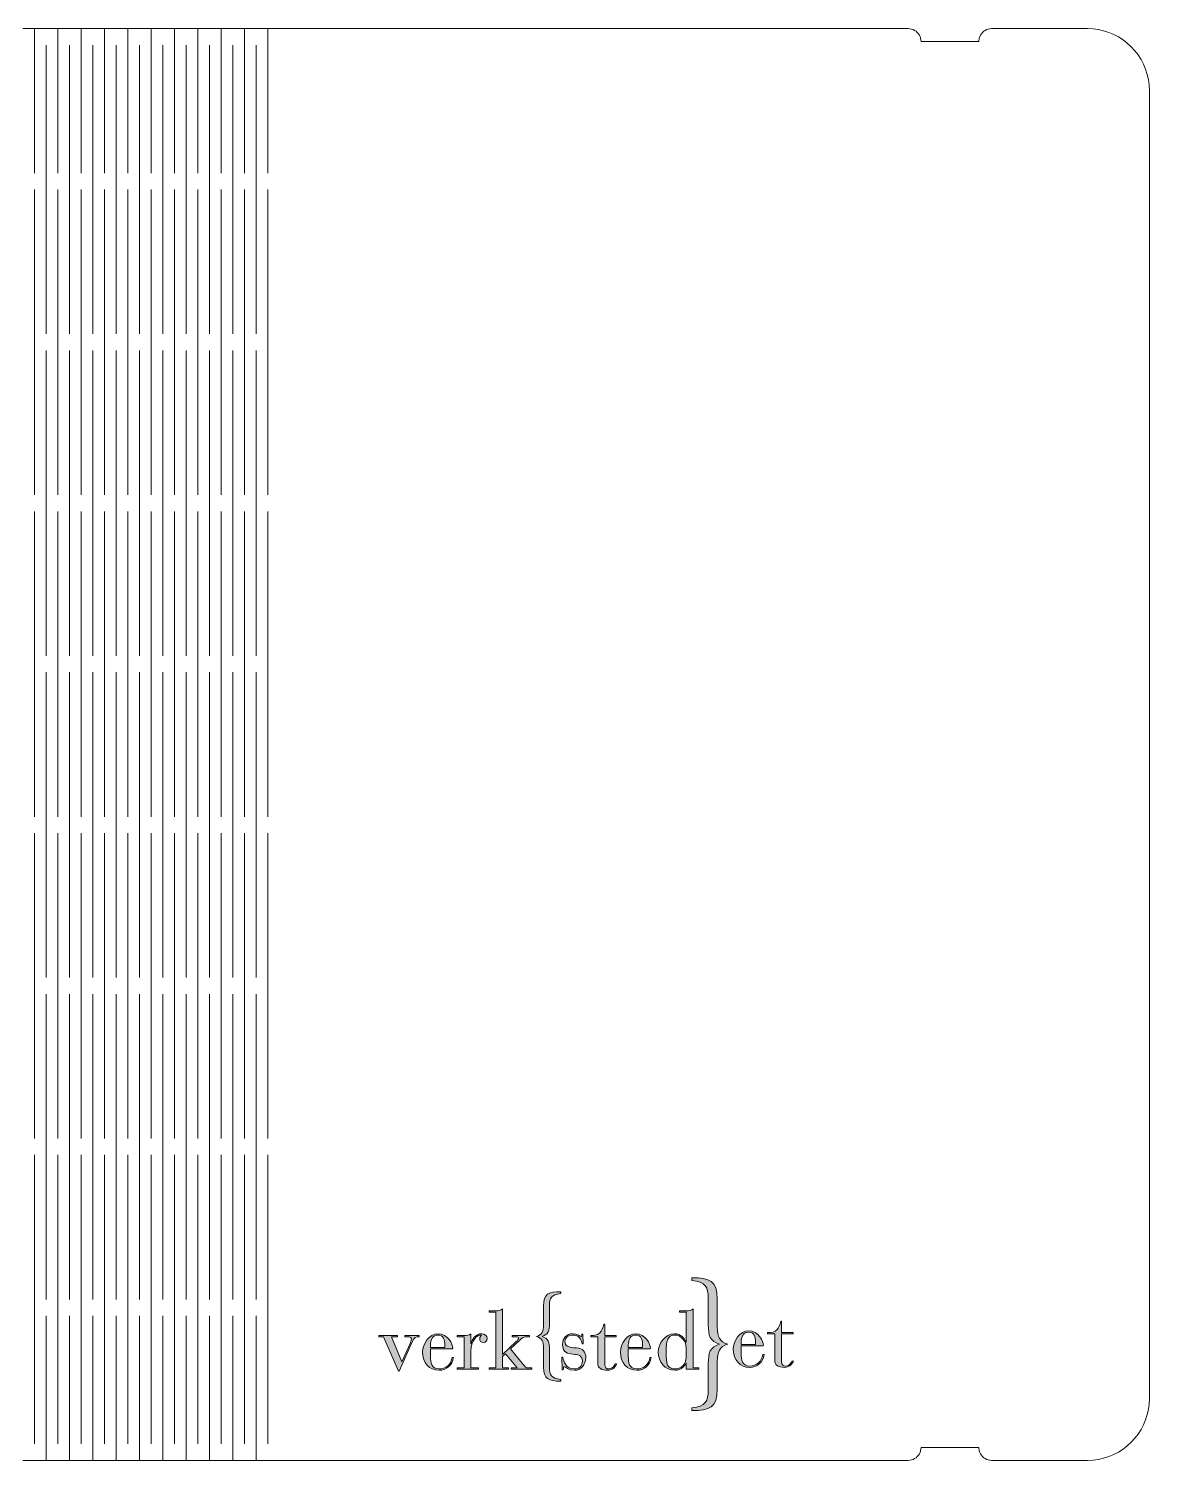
# Model space of a CAD drawing. Header units: inches. Extents: x 81 to 430, y 6 to 227.
# Drawn here: x 257.3 to 430.3, y 5.8 to 226.8 of the extents above; entities that cross this region are included whole.
import ezdxf

# ---------------------------------------------------------------- set-up
doc = ezdxf.new("R2010")
doc.units = ezdxf.units.IN
doc.header["$MEASUREMENT"] = 0
doc.layers.add('Layer 1', color=7, linetype='Continuous')

msp = doc.modelspace()

# ---------------------------------------------------------------- hatches: boundary and pattern name
at = {"layer": 'Layer 1'}
h = msp.add_hatch(color=250, dxfattribs=at)
h.dxf.hatch_style = 2
edge = h.paths.add_edge_path()
edge.add_spline(control_points=[(362.19, 20.77), (362.19, 22.41), (362.45, 23.32), (363.91, 23.73), (363.91, 23.73), (363.91, 23.77), (363.91, 23.77), (362.45, 24.17), (362.19, 25.09), (362.19, 26.72), (362.19, 26.72), (362.19, 30.89), (362.19, 30.89), (362.19, 32.48), (361.81, 33.37), (359.64, 33.59), (359.64, 33.59), (359.64, 33.99), (359.64, 33.99), (362.43, 33.99), (363.59, 33.52), (363.59, 30.76), (363.59, 30.76), (363.59, 26.38), (363.59, 26.38), (363.59, 24.9), (363.89, 24.17), (365.21, 23.75), (363.89, 23.32), (363.59, 22.6), (363.59, 21.11), (363.59, 21.11), (363.59, 16.74), (363.59, 16.74), (363.59, 13.97), (362.43, 13.51), (359.64, 13.51), (359.64, 13.51), (359.64, 13.91), (359.64, 13.91), (361.81, 14.12), (362.19, 15.02), (362.19, 16.61), (362.19, 16.61), (362.19, 20.77), (362.19, 20.77)], knot_values=[0, 0, 0, 0, 1, 1, 1, 2, 2, 2, 3, 3, 3, 4, 4, 4, 5, 5, 5, 6, 6, 6, 7, 7, 7, 8, 8, 8, 9, 9, 9, 10, 10, 10, 11, 11, 11, 12, 12, 12, 13, 13, 13, 14, 14, 14, 15, 15, 15, 15], degree=3, periodic=1)
h = msp.add_hatch(color=250, dxfattribs=at)
h.dxf.hatch_style = 2
edge = h.paths.add_edge_path()
edge.add_spline(control_points=[(336.75, 23.16), (336.75, 24.16), (336.55, 24.65), (335.66, 24.94), (336.55, 25.22), (336.75, 25.71), (336.75, 26.71), (336.75, 26.71), (336.75, 29.66), (336.75, 29.66), (336.75, 31.52), (337.54, 31.83), (339.41, 31.83), (339.41, 31.83), (339.41, 31.56), (339.41, 31.56), (337.95, 31.42), (337.69, 30.82), (337.69, 29.75), (337.69, 29.75), (337.69, 26.94), (337.69, 26.94), (337.69, 25.84), (337.52, 25.22), (336.53, 24.95), (336.53, 24.95), (336.53, 24.92), (336.53, 24.92), (337.52, 24.65), (337.69, 24.04), (337.69, 22.93), (337.69, 22.93), (337.69, 20.13), (337.69, 20.13), (337.69, 19.06), (337.95, 18.46), (339.41, 18.31), (339.41, 18.31), (339.41, 18.04), (339.41, 18.04), (337.54, 18.04), (336.75, 18.36), (336.75, 20.22), (336.75, 20.22), (336.75, 23.16), (336.75, 23.16)], knot_values=[0, 0, 0, 0, 1, 1, 1, 2, 2, 2, 3, 3, 3, 4, 4, 4, 5, 5, 5, 6, 6, 6, 7, 7, 7, 8, 8, 8, 9, 9, 9, 10, 10, 10, 11, 11, 11, 12, 12, 12, 13, 13, 13, 14, 14, 14, 15, 15, 15, 15], degree=3, periodic=1)
h = msp.add_hatch(color=250, dxfattribs=at)
h.dxf.hatch_style = 2
edge = h.paths.add_edge_path()
edge.add_spline(control_points=[(329.38, 28.69), (329.38, 28.69), (328.37, 28.69), (328.37, 28.69), (328.37, 28.69), (328.37, 28.9), (328.37, 28.9), (328.37, 28.9), (329.38, 28.9), (329.38, 28.9), (329.78, 28.9), (330.19, 28.92), (330.44, 29.22), (330.44, 29.22), (330.44, 22.14), (330.44, 22.14), (330.44, 22.14), (332.48, 24.09), (332.48, 24.09), (332.76, 24.36), (332.92, 24.59), (332.92, 24.68), (332.92, 24.82), (332.74, 24.88), (332.35, 24.88), (332.35, 24.88), (331.92, 24.88), (331.92, 24.88), (331.92, 24.88), (331.92, 25.08), (331.92, 25.08), (331.92, 25.08), (334.6, 25.08), (334.6, 25.08), (334.6, 25.08), (334.6, 24.88), (334.6, 24.88), (334.6, 24.88), (334.15, 24.88), (334.15, 24.88), (333.72, 24.88), (333.52, 24.78), (333.09, 24.37), (333.09, 24.37), (331.68, 23.04), (331.68, 23.04), (331.68, 23.04), (333.67, 20.56), (333.67, 20.56), (333.95, 20.22), (334.05, 20.08), (334.29, 20.08), (334.29, 20.08), (334.94, 20.08), (334.94, 20.08), (334.94, 20.08), (334.94, 19.87), (334.94, 19.87), (334.94, 19.87), (331.75, 19.87), (331.75, 19.87), (331.75, 19.87), (331.75, 20.08), (331.75, 20.08), (331.75, 20.08), (332.67, 20.08), (332.67, 20.08), (332.67, 20.08), (330.89, 22.28), (330.89, 22.28), (330.89, 22.28), (330.44, 21.86), (330.44, 21.86), (330.44, 21.86), (330.44, 20.08), (330.44, 20.08), (330.44, 20.08), (331.33, 20.08), (331.33, 20.08), (331.33, 20.08), (331.33, 19.87), (331.33, 19.87), (331.33, 19.87), (328.37, 19.87), (328.37, 19.87), (328.37, 19.87), (328.37, 20.08), (328.37, 20.08), (328.37, 20.08), (329.38, 20.08), (329.38, 20.08), (329.38, 20.08), (329.38, 28.69), (329.38, 28.69)], knot_values=[0, 0, 0, 0, 1, 1, 1, 2, 2, 2, 3, 3, 3, 4, 4, 4, 5, 5, 5, 6, 6, 6, 7, 7, 7, 8, 8, 8, 9, 9, 9, 10, 10, 10, 11, 11, 11, 12, 12, 12, 13, 13, 13, 14, 14, 14, 15, 15, 15, 16, 16, 16, 17, 17, 17, 18, 18, 18, 19, 19, 19, 20, 20, 20, 21, 21, 21, 22, 22, 22, 23, 23, 23, 24, 24, 24, 25, 25, 25, 26, 26, 26, 27, 27, 27, 28, 28, 28, 29, 29, 29, 30, 30, 30, 31, 31, 31, 31], degree=3, periodic=1)
h = msp.add_hatch(color=250, dxfattribs=at)
h.dxf.hatch_style = 2
edge = h.paths.add_edge_path()
edge.add_spline(control_points=[(358.78, 20.8), (358.78, 20.8), (358.75, 20.8), (358.75, 20.8), (358.56, 20.37), (357.97, 19.72), (357.09, 19.72), (355.5, 19.72), (354.47, 21.06), (354.47, 22.54), (354.47, 23.79), (355.48, 25.36), (357, 25.36), (357.92, 25.36), (358.53, 24.67), (358.75, 24.07), (358.75, 24.07), (358.78, 24.07), (358.78, 24.07), (358.78, 24.07), (358.78, 28.69), (358.78, 28.69), (358.78, 28.69), (357.76, 28.69), (357.76, 28.69), (357.76, 28.69), (357.76, 28.9), (357.76, 28.9), (357.76, 28.9), (358.78, 28.9), (358.78, 28.9), (359.19, 28.9), (359.59, 28.92), (359.85, 29.22), (359.85, 29.22), (359.85, 20.08), (359.85, 20.08), (359.85, 20.08), (360.72, 20.08), (360.72, 20.08), (360.72, 20.08), (360.72, 19.87), (360.72, 19.87), (360.72, 19.87), (358.78, 19.87), (358.78, 19.87), (358.78, 19.87), (358.78, 20.8), (358.78, 20.8)], knot_values=[0, 0, 0, 0, 1, 1, 1, 2, 2, 2, 3, 3, 3, 4, 4, 4, 5, 5, 5, 6, 6, 6, 7, 7, 7, 8, 8, 8, 9, 9, 9, 10, 10, 10, 11, 11, 11, 12, 12, 12, 13, 13, 13, 14, 14, 14, 15, 15, 15, 16, 16, 16, 16], degree=3, periodic=1)
edge = h.paths.add_edge_path()
edge.add_spline(control_points=[(358.78, 23.19), (358.78, 24.12), (358.06, 25.16), (357, 25.16), (355.88, 25.16), (355.69, 24.28), (355.69, 22.54), (355.69, 20.65), (355.84, 19.93), (357.09, 19.93), (357.95, 19.93), (358.79, 20.65), (358.78, 21.7), (358.78, 21.7), (358.78, 23.19), (358.78, 23.19)], knot_values=[0, 0, 0, 0, 1, 1, 1, 2, 2, 2, 3, 3, 3, 4, 4, 4, 5, 5, 5, 5], degree=3, periodic=1)
h = msp.add_hatch(color=250, dxfattribs=at)
h.dxf.hatch_style = 2
edge = h.paths.add_edge_path()
edge.add_spline(control_points=[(345.14, 24.88), (345.14, 24.88), (344.04, 24.88), (344.04, 24.88), (344.04, 24.88), (344.04, 25.08), (344.04, 25.08), (345.36, 25.06), (345.84, 25.62), (346.06, 26.86), (346.06, 26.86), (346.21, 26.86), (346.21, 26.86), (346.21, 26.86), (346.21, 25.08), (346.21, 25.08), (346.21, 25.08), (347.97, 25.08), (347.97, 25.08), (347.97, 25.08), (347.97, 24.88), (347.97, 24.88), (347.97, 24.88), (346.21, 24.88), (346.21, 24.88), (346.21, 24.88), (346.21, 20.61), (346.21, 20.61), (346.21, 20.09), (346.43, 19.93), (346.83, 19.93), (347.47, 19.93), (347.75, 20.51), (347.83, 20.73), (347.83, 20.73), (348.02, 20.69), (348.02, 20.69), (347.93, 20.38), (347.56, 19.72), (346.62, 19.72), (345.73, 19.72), (345.14, 20.01), (345.14, 20.85), (345.14, 20.85), (345.14, 24.88), (345.14, 24.88)], knot_values=[0, 0, 0, 0, 1, 1, 1, 2, 2, 2, 3, 3, 3, 4, 4, 4, 5, 5, 5, 6, 6, 6, 7, 7, 7, 8, 8, 8, 9, 9, 9, 10, 10, 10, 11, 11, 11, 12, 12, 12, 13, 13, 13, 14, 14, 14, 15, 15, 15, 15], degree=3, periodic=1)
h = msp.add_hatch(color=250, dxfattribs=at)
h.dxf.hatch_style = 2
edge = h.paths.add_edge_path()
edge.add_spline(control_points=[(372.45, 25.33), (372.45, 25.33), (371.35, 25.33), (371.35, 25.33), (371.35, 25.33), (371.35, 25.53), (371.35, 25.53), (372.67, 25.51), (373.15, 26.07), (373.37, 27.31), (373.37, 27.31), (373.52, 27.31), (373.52, 27.31), (373.52, 27.31), (373.52, 25.53), (373.52, 25.53), (373.52, 25.53), (375.28, 25.53), (375.28, 25.53), (375.28, 25.53), (375.28, 25.33), (375.28, 25.33), (375.28, 25.33), (373.52, 25.33), (373.52, 25.33), (373.52, 25.33), (373.52, 21.06), (373.52, 21.06), (373.52, 20.54), (373.74, 20.37), (374.15, 20.37), (374.78, 20.37), (375.06, 20.96), (375.14, 21.17), (375.14, 21.17), (375.33, 21.14), (375.33, 21.14), (375.24, 20.83), (374.87, 20.17), (373.93, 20.17), (373.04, 20.17), (372.45, 20.46), (372.45, 21.3), (372.45, 21.3), (372.45, 25.33), (372.45, 25.33)], knot_values=[0, 0, 0, 0, 1, 1, 1, 2, 2, 2, 3, 3, 3, 4, 4, 4, 5, 5, 5, 6, 6, 6, 7, 7, 7, 8, 8, 8, 9, 9, 9, 10, 10, 10, 11, 11, 11, 12, 12, 12, 13, 13, 13, 14, 14, 14, 15, 15, 15, 15], degree=3, periodic=1)
h = msp.add_hatch(color=250, dxfattribs=at)
h.dxf.hatch_style = 2
edge = h.paths.add_edge_path()
edge.add_spline(control_points=[(312.07, 24.88), (312.07, 24.88), (311.33, 24.88), (311.33, 24.88), (311.33, 24.88), (311.33, 25.08), (311.33, 25.08), (311.33, 25.08), (314.24, 25.08), (314.24, 25.08), (314.24, 25.08), (314.24, 24.88), (314.24, 24.88), (314.24, 24.88), (313.3, 24.88), (313.3, 24.88), (313.3, 24.88), (314.9, 21.02), (314.9, 21.02), (314.9, 21.02), (316.15, 23.85), (316.15, 23.85), (316.29, 24.17), (316.36, 24.41), (316.36, 24.55), (316.36, 24.84), (316.01, 24.88), (315.79, 24.88), (315.79, 24.88), (315.35, 24.88), (315.35, 24.88), (315.35, 24.88), (315.35, 25.08), (315.35, 25.08), (315.35, 25.08), (317.56, 25.08), (317.56, 25.08), (317.56, 25.08), (317.56, 24.88), (317.56, 24.88), (316.97, 24.88), (316.82, 24.83), (316.55, 24.23), (316.55, 24.23), (314.48, 19.57), (314.48, 19.57), (314.48, 19.57), (314.38, 19.57), (314.38, 19.57), (314.38, 19.57), (312.07, 24.88), (312.07, 24.88)], knot_values=[0, 0, 0, 0, 1, 1, 1, 2, 2, 2, 3, 3, 3, 4, 4, 4, 5, 5, 5, 6, 6, 6, 7, 7, 7, 8, 8, 8, 9, 9, 9, 10, 10, 10, 11, 11, 11, 12, 12, 12, 13, 13, 13, 14, 14, 14, 15, 15, 15, 16, 16, 16, 17, 17, 17, 17], degree=3, periodic=1)
h = msp.add_hatch(color=250, dxfattribs=at)
h.dxf.hatch_style = 2
edge = h.paths.add_edge_path()
edge.add_spline(control_points=[(319.32, 21.84), (319.31, 20.94), (319.44, 19.93), (320.63, 19.93), (321.7, 19.93), (322.49, 20.64), (322.67, 21.68), (322.67, 21.68), (322.87, 21.68), (322.87, 21.68), (322.67, 20.51), (321.8, 19.72), (320.63, 19.72), (319.15, 19.72), (318.1, 20.87), (318.1, 22.54), (318.1, 23.78), (319.09, 25.36), (320.48, 25.36), (321.98, 25.36), (322.76, 23.69), (322.76, 23.15), (322.76, 23.08), (322.72, 23.04), (322.64, 23.04), (322.64, 23.04), (319.32, 23.04), (319.32, 23.04), (319.32, 23.04), (319.32, 21.84), (319.32, 21.84)], knot_values=[0, 0, 0, 0, 1, 1, 1, 2, 2, 2, 3, 3, 3, 4, 4, 4, 5, 5, 5, 6, 6, 6, 7, 7, 7, 8, 8, 8, 9, 9, 9, 10, 10, 10, 10], degree=3, periodic=1)
edge = h.paths.add_edge_path()
edge.add_spline(control_points=[(321.53, 23.6), (321.53, 24.41), (321.32, 25.16), (320.48, 25.16), (319.59, 25.16), (319.32, 24.41), (319.32, 23.6), (319.32, 23.6), (319.32, 23.24), (319.32, 23.24), (319.32, 23.24), (321.45, 23.24), (321.45, 23.24), (321.51, 23.24), (321.53, 23.28), (321.53, 23.33), (321.53, 23.33), (321.53, 23.6), (321.53, 23.6)], knot_values=[0, 0, 0, 0, 1, 1, 1, 2, 2, 2, 3, 3, 3, 4, 4, 4, 5, 5, 5, 6, 6, 6, 6], degree=3, periodic=1)
h = msp.add_hatch(color=250, dxfattribs=at)
h.dxf.hatch_style = 2
edge = h.paths.add_edge_path()
edge.add_spline(control_points=[(324.5, 24.88), (324.5, 24.88), (323.43, 24.88), (323.43, 24.88), (323.43, 24.88), (323.43, 25.08), (323.43, 25.08), (323.43, 25.08), (324.5, 25.08), (324.5, 25.08), (324.9, 25.08), (325.31, 25.11), (325.56, 25.36), (325.56, 25.36), (325.56, 23.86), (325.56, 23.86), (325.56, 23.86), (325.59, 23.86), (325.59, 23.86), (325.74, 24.44), (326.19, 25.36), (327.23, 25.36), (327.7, 25.36), (328.07, 25.06), (328.07, 24.61), (328.07, 24.28), (327.86, 24.02), (327.48, 24.02), (327.06, 24.02), (326.92, 24.23), (326.92, 24.58), (326.92, 24.86), (327.06, 25.05), (327.2, 25.12), (327.15, 25.16), (327.09, 25.16), (327.02, 25.16), (326.5, 25.16), (325.56, 24.34), (325.56, 22.68), (325.56, 22.68), (325.56, 20.08), (325.56, 20.08), (325.56, 20.08), (326.72, 20.08), (326.72, 20.08), (326.72, 20.08), (326.72, 19.87), (326.72, 19.87), (326.72, 19.87), (323.43, 19.87), (323.43, 19.87), (323.43, 19.87), (323.43, 20.08), (323.43, 20.08), (323.43, 20.08), (324.5, 20.08), (324.5, 20.08), (324.5, 20.08), (324.5, 24.88), (324.5, 24.88)], knot_values=[0, 0, 0, 0, 1, 1, 1, 2, 2, 2, 3, 3, 3, 4, 4, 4, 5, 5, 5, 6, 6, 6, 7, 7, 7, 8, 8, 8, 9, 9, 9, 10, 10, 10, 11, 11, 11, 12, 12, 12, 13, 13, 13, 14, 14, 14, 15, 15, 15, 16, 16, 16, 17, 17, 17, 18, 18, 18, 19, 19, 19, 20, 20, 20, 20], degree=3, periodic=1)
h = msp.add_hatch(color=250, dxfattribs=at)
h.dxf.hatch_style = 2
edge = h.paths.add_edge_path()
edge.add_spline(control_points=[(339.59, 21.72), (339.59, 21.72), (339.76, 21.72), (339.76, 21.72), (339.86, 21.07), (340.19, 19.93), (341.52, 19.93), (342.22, 19.93), (342.76, 20.38), (342.76, 21.11), (342.76, 22.11), (341.99, 22.12), (341.32, 22.2), (340.49, 22.29), (339.69, 22.4), (339.69, 23.73), (339.69, 24.64), (340.29, 25.36), (341.28, 25.36), (341.97, 25.36), (342.44, 24.92), (342.56, 24.92), (342.64, 24.92), (342.65, 25.01), (342.65, 25.19), (342.65, 25.19), (342.65, 25.29), (342.65, 25.29), (342.65, 25.29), (342.83, 25.29), (342.83, 25.29), (342.83, 25.29), (342.88, 23.78), (342.88, 23.78), (342.88, 23.78), (342.72, 23.78), (342.72, 23.78), (342.63, 24.5), (342.25, 25.16), (341.24, 25.16), (340.59, 25.16), (340.07, 24.81), (340.07, 24.14), (340.07, 23.48), (340.57, 23.25), (341.41, 23.2), (341.41, 23.2), (341.84, 23.18), (341.84, 23.18), (342.87, 23.11), (343.29, 22.56), (343.29, 21.68), (343.29, 20.5), (342.5, 19.72), (341.52, 19.72), (340.52, 19.72), (340.21, 20.27), (339.96, 20.27), (339.79, 20.27), (339.83, 20.06), (339.81, 19.8), (339.81, 19.8), (339.62, 19.8), (339.62, 19.8), (339.62, 19.8), (339.59, 21.72), (339.59, 21.72)], knot_values=[0, 0, 0, 0, 1, 1, 1, 2, 2, 2, 3, 3, 3, 4, 4, 4, 5, 5, 5, 6, 6, 6, 7, 7, 7, 8, 8, 8, 9, 9, 9, 10, 10, 10, 11, 11, 11, 12, 12, 12, 13, 13, 13, 14, 14, 14, 15, 15, 15, 16, 16, 16, 17, 17, 17, 18, 18, 18, 19, 19, 19, 20, 20, 20, 21, 21, 21, 22, 22, 22, 22], degree=3, periodic=1)
h = msp.add_hatch(color=250, dxfattribs=at)
h.dxf.hatch_style = 2
edge = h.paths.add_edge_path()
edge.add_spline(control_points=[(349.85, 21.84), (349.83, 20.94), (349.96, 19.93), (351.16, 19.93), (352.22, 19.93), (353.01, 20.64), (353.19, 21.68), (353.19, 21.68), (353.39, 21.68), (353.39, 21.68), (353.19, 20.51), (352.32, 19.72), (351.16, 19.72), (349.67, 19.72), (348.63, 20.87), (348.63, 22.54), (348.63, 23.78), (349.62, 25.36), (351, 25.36), (352.5, 25.36), (353.28, 23.69), (353.28, 23.15), (353.28, 23.08), (353.24, 23.04), (353.16, 23.04), (353.16, 23.04), (349.85, 23.04), (349.85, 23.04), (349.85, 23.04), (349.85, 21.84), (349.85, 21.84)], knot_values=[0, 0, 0, 0, 1, 1, 1, 2, 2, 2, 3, 3, 3, 4, 4, 4, 5, 5, 5, 6, 6, 6, 7, 7, 7, 8, 8, 8, 9, 9, 9, 10, 10, 10, 10], degree=3, periodic=1)
edge = h.paths.add_edge_path()
edge.add_spline(control_points=[(352.06, 23.6), (352.06, 24.41), (351.84, 25.16), (351, 25.16), (350.11, 25.16), (349.85, 24.41), (349.85, 23.6), (349.85, 23.6), (349.85, 23.24), (349.85, 23.24), (349.85, 23.24), (351.97, 23.24), (351.97, 23.24), (352.03, 23.24), (352.06, 23.28), (352.06, 23.33), (352.06, 23.33), (352.06, 23.6), (352.06, 23.6)], knot_values=[0, 0, 0, 0, 1, 1, 1, 2, 2, 2, 3, 3, 3, 4, 4, 4, 5, 5, 5, 6, 6, 6, 6], degree=3, periodic=1)
h = msp.add_hatch(color=250, dxfattribs=at)
h.dxf.hatch_style = 2
edge = h.paths.add_edge_path()
edge.add_spline(control_points=[(367.28, 22.29), (367.27, 21.39), (367.4, 20.37), (368.59, 20.37), (369.66, 20.37), (370.45, 21.08), (370.62, 22.13), (370.62, 22.13), (370.83, 22.13), (370.83, 22.13), (370.62, 20.96), (369.76, 20.17), (368.59, 20.17), (367.1, 20.17), (366.06, 21.31), (366.06, 22.99), (366.06, 24.22), (367.05, 25.81), (368.44, 25.81), (369.94, 25.81), (370.71, 24.13), (370.71, 23.6), (370.71, 23.52), (370.68, 23.49), (370.6, 23.49), (370.6, 23.49), (367.28, 23.49), (367.28, 23.49), (367.28, 23.49), (367.28, 22.29), (367.28, 22.29)], knot_values=[0, 0, 0, 0, 1, 1, 1, 2, 2, 2, 3, 3, 3, 4, 4, 4, 5, 5, 5, 6, 6, 6, 7, 7, 7, 8, 8, 8, 9, 9, 9, 10, 10, 10, 10], degree=3, periodic=1)
edge = h.paths.add_edge_path()
edge.add_spline(control_points=[(369.49, 24.05), (369.49, 24.86), (369.28, 25.61), (368.44, 25.61), (367.55, 25.61), (367.28, 24.86), (367.28, 24.05), (367.28, 24.05), (367.28, 23.69), (367.28, 23.69), (367.28, 23.69), (369.41, 23.69), (369.41, 23.69), (369.47, 23.69), (369.49, 23.73), (369.49, 23.78), (369.49, 23.78), (369.49, 24.05), (369.49, 24.05)], knot_values=[0, 0, 0, 0, 1, 1, 1, 2, 2, 2, 3, 3, 3, 4, 4, 4, 5, 5, 5, 6, 6, 6, 6], degree=3, periodic=1)

# ---------------------------------------------------------------- linework, layer by layer
at = {"layer": 'Layer 1', "color": 7, "lineweight": 20}
for points in [[(256.37, 226.8), (258.17, 226.8)], [(258.17, 226.8), (258.17, 204.5)], [(258.17, 226.8), (259.97, 226.8)], [(261.77, 226.8), (259.97, 226.8)], [(261.77, 226.8), (261.77, 204.5)], [(265.37, 226.8), (261.77, 226.8)], [(265.37, 226.8), (265.37, 204.5)], [(268.98, 226.8), (265.37, 226.8)], [(268.98, 226.8), (268.98, 204.5)], [(272.58, 226.8), (268.98, 226.8)], [(272.58, 226.8), (272.58, 204.5)], [(276.18, 226.8), (272.58, 226.8)], [(276.18, 226.8), (276.18, 204.5)], [(279.78, 226.8), (276.18, 226.8)], [(279.78, 226.8), (279.78, 204.5)], [(283.38, 226.8), (279.78, 226.8)], [(283.38, 226.8), (283.38, 204.5)], [(286.99, 226.8), (283.38, 226.8)], [(286.99, 226.8), (286.99, 204.5)], [(290.59, 226.8), (286.99, 226.8)], [(290.59, 226.8), (290.59, 204.5)], [(294.19, 226.8), (290.59, 226.8)], [(294.19, 226.8), (294.19, 204.5)], [(393.05, 226.8), (294.19, 226.8)], [(393.05, 226.8), (393.56, 226.73)], [(393.56, 226.73), (393.81, 226.64)], [(393.81, 226.64), (394.05, 226.53)], [(394.05, 226.53), (394.26, 226.38)], [(394.26, 226.38), (394.46, 226.21)], [(394.46, 226.21), (394.63, 226.01)], [(394.63, 226.01), (394.78, 225.8)], [(394.78, 225.8), (394.89, 225.56)], [(394.89, 225.56), (394.98, 225.31)], [(404.09, 225.56), (404.01, 225.31)], [(404.2, 225.8), (404.09, 225.56)], [(404.35, 226.01), (404.2, 225.8)], [(404.52, 226.21), (404.35, 226.01)], [(404.72, 226.38), (404.52, 226.21)], [(404.94, 226.53), (404.72, 226.38)], [(405.17, 226.64), (404.94, 226.53)], [(405.42, 226.73), (405.17, 226.64)], [(405.94, 226.8), (405.42, 226.73)], [(420.76, 226.8), (405.94, 226.8)], [(421.59, 226.76), (420.76, 226.8)], [(422.42, 226.65), (421.59, 226.76)], [(423.23, 226.47), (422.42, 226.65)], [(424.02, 226.22), (423.23, 226.47)], [(424.79, 225.9), (424.02, 226.22)], [(425.52, 225.52), (424.79, 225.9)], [(426.23, 225.07), (425.52, 225.52)], [(259.97, 179.67), (259.97, 224.26)], [(263.57, 179.67), (263.57, 224.26)], [(267.18, 179.67), (267.18, 224.26)], [(270.78, 179.67), (270.78, 224.26)], [(274.38, 179.67), (274.38, 224.26)], [(277.98, 179.67), (277.98, 224.26)], [(281.58, 179.67), (281.58, 224.26)], [(285.18, 179.67), (285.18, 224.26)], [(288.79, 179.67), (288.79, 224.26)], [(292.39, 179.67), (292.39, 224.26)], [(394.98, 225.31), (395.05, 224.8)], [(403.94, 224.8), (395.05, 224.8)], [(404.01, 225.31), (403.94, 224.8)], [(426.88, 224.57), (426.23, 225.07)], [(427.5, 224.01), (426.88, 224.57)], [(428.06, 223.39), (427.5, 224.01)], [(428.56, 222.73), (428.06, 223.39)], [(429.01, 222.03), (428.56, 222.73)], [(429.39, 221.3), (429.01, 222.03)], [(429.71, 220.53), (429.39, 221.3)], [(429.96, 219.74), (429.71, 220.53)], [(430.14, 218.92), (429.96, 219.74)], [(430.25, 218.1), (430.14, 218.92)], [(430.29, 217.27), (430.25, 218.1)], [(430.29, 217.27), (430.29, 15.34)], [(258.17, 201.96), (258.17, 154.83)], [(261.77, 201.96), (261.77, 154.83)], [(265.37, 201.96), (265.37, 154.83)], [(268.98, 201.96), (268.98, 154.83)], [(272.58, 201.96), (272.58, 154.83)], [(276.18, 201.96), (276.18, 154.83)], [(279.78, 201.96), (279.78, 154.83)], [(283.38, 201.96), (283.38, 154.83)], [(286.99, 201.96), (286.99, 154.83)], [(290.59, 201.96), (290.59, 154.83)], [(294.19, 201.96), (294.19, 154.83)], [(259.97, 130), (259.97, 177.13)], [(263.57, 130), (263.57, 177.13)], [(267.18, 130), (267.18, 177.13)], [(270.78, 130), (270.78, 177.13)], [(274.38, 130), (274.38, 177.13)], [(277.98, 130), (277.98, 177.13)], [(281.58, 130), (281.58, 177.13)], [(285.18, 130), (285.18, 177.13)], [(288.79, 130), (288.79, 177.13)], [(292.39, 130), (292.39, 177.13)], [(258.17, 152.29), (258.17, 105.16)], [(261.77, 152.29), (261.77, 105.16)], [(265.37, 152.29), (265.37, 105.16)], [(268.98, 152.29), (268.98, 105.16)], [(272.58, 152.29), (272.58, 105.16)], [(276.18, 152.29), (276.18, 105.16)], [(279.78, 152.29), (279.78, 105.16)], [(283.38, 152.29), (283.38, 105.16)], [(286.99, 152.29), (286.99, 105.16)], [(290.59, 152.29), (290.59, 105.16)], [(294.19, 152.29), (294.19, 105.16)], [(259.97, 80.32), (259.97, 127.46)], [(263.57, 80.32), (263.57, 127.46)], [(267.18, 80.32), (267.18, 127.46)], [(270.78, 80.32), (270.78, 127.46)], [(274.38, 80.32), (274.38, 127.46)], [(277.98, 80.32), (277.98, 127.46)], [(281.58, 80.32), (281.58, 127.46)], [(285.18, 80.32), (285.18, 127.46)], [(288.79, 80.32), (288.79, 127.46)], [(292.39, 80.32), (292.39, 127.46)], [(258.17, 102.62), (258.17, 55.49)], [(261.77, 102.62), (261.77, 55.49)], [(265.37, 102.62), (265.37, 55.49)], [(268.98, 102.62), (268.98, 55.49)], [(272.58, 102.62), (272.58, 55.49)], [(276.18, 102.62), (276.18, 55.49)], [(279.78, 102.62), (279.78, 55.49)], [(283.38, 102.62), (283.38, 55.49)], [(286.99, 102.62), (286.99, 55.49)], [(290.59, 102.62), (290.59, 55.49)], [(294.19, 102.62), (294.19, 55.49)], [(259.97, 30.65), (259.97, 77.78)], [(263.57, 30.65), (263.57, 77.78)], [(267.18, 30.65), (267.18, 77.78)], [(270.78, 30.65), (270.78, 77.78)], [(274.38, 30.65), (274.38, 77.78)], [(277.98, 30.65), (277.98, 77.78)], [(281.58, 30.65), (281.58, 77.78)], [(285.18, 30.65), (285.18, 77.78)], [(288.79, 30.65), (288.79, 77.78)], [(292.39, 30.65), (292.39, 77.78)], [(258.17, 52.95), (258.17, 8.36)], [(261.77, 52.95), (261.77, 8.36)], [(265.37, 52.95), (265.37, 8.36)], [(268.98, 52.95), (268.98, 8.36)], [(272.58, 52.95), (272.58, 8.36)], [(276.18, 52.95), (276.18, 8.36)], [(279.78, 52.95), (279.78, 8.36)], [(283.38, 52.95), (283.38, 8.36)], [(286.99, 52.95), (286.99, 8.36)], [(290.59, 52.95), (290.59, 8.36)], [(294.19, 52.95), (294.19, 8.36)], [(259.97, 5.82), (259.97, 28.11)], [(263.57, 5.82), (263.57, 28.11)], [(267.18, 5.82), (267.18, 28.11)], [(270.78, 5.82), (270.78, 28.11)], [(274.38, 5.82), (274.38, 28.11)], [(277.98, 5.82), (277.98, 28.11)], [(281.58, 5.82), (281.58, 28.11)], [(285.18, 5.82), (285.18, 28.11)], [(288.79, 5.82), (288.79, 28.11)], [(292.39, 5.82), (292.39, 28.11)], [(430.14, 13.69), (429.96, 12.87)], [(430.25, 14.51), (430.14, 13.69)], [(430.29, 15.34), (430.25, 14.51)], [(429.39, 11.31), (429.01, 10.58)], [(429.71, 12.08), (429.39, 11.31)], [(429.96, 12.87), (429.71, 12.08)], [(428.06, 9.22), (427.5, 8.6)], [(428.56, 9.88), (428.06, 9.22)], [(429.01, 10.58), (428.56, 9.88)], [(394.78, 6.82), (394.63, 6.6)], [(394.89, 7.05), (394.78, 6.82)], [(394.98, 7.3), (394.89, 7.05)], [(395.05, 7.82), (394.98, 7.3)], [(403.94, 7.82), (395.05, 7.82)], [(404.01, 7.3), (403.94, 7.82)], [(404.09, 7.05), (404.01, 7.3)], [(404.2, 6.82), (404.09, 7.05)], [(404.35, 6.6), (404.2, 6.82)], [(424.79, 6.71), (424.02, 6.39)], [(425.52, 7.09), (424.79, 6.71)], [(426.23, 7.54), (425.52, 7.09)], [(426.88, 8.04), (426.23, 7.54)], [(427.5, 8.6), (426.88, 8.04)], [(256.37, 5.82), (259.97, 5.82)], [(263.57, 5.82), (259.97, 5.82)], [(267.18, 5.82), (263.57, 5.82)], [(270.78, 5.82), (267.18, 5.82)], [(274.38, 5.82), (270.78, 5.82)], [(277.98, 5.82), (274.38, 5.82)], [(281.58, 5.82), (277.98, 5.82)], [(285.18, 5.82), (281.58, 5.82)], [(288.79, 5.82), (285.18, 5.82)], [(290.59, 5.82), (288.79, 5.82)], [(292.39, 5.82), (290.59, 5.82)], [(294.19, 5.82), (292.39, 5.82)], [(393.05, 5.82), (294.19, 5.82)], [(393.56, 5.88), (393.05, 5.82)], [(393.81, 5.97), (393.56, 5.88)], [(394.05, 6.08), (393.81, 5.97)], [(394.26, 6.23), (394.05, 6.08)], [(394.46, 6.4), (394.26, 6.23)], [(394.63, 6.6), (394.46, 6.4)], [(404.52, 6.4), (404.35, 6.6)], [(404.72, 6.23), (404.52, 6.4)], [(404.94, 6.08), (404.72, 6.23)], [(405.17, 5.97), (404.94, 6.08)], [(405.42, 5.88), (405.17, 5.97)], [(405.94, 5.82), (405.42, 5.88)], [(420.76, 5.82), (405.94, 5.82)], [(421.59, 5.85), (420.76, 5.82)], [(422.42, 5.96), (421.59, 5.85)], [(423.23, 6.14), (422.42, 5.96)], [(424.02, 6.39), (423.23, 6.14)]]:
    msp.add_lwpolyline(points, dxfattribs=at)
at = {"layer": 'Layer 1', "lineweight": 0}
for points, knots in [([(362.19, 20.77), (362.19, 22.41), (362.45, 23.32), (363.91, 23.73), (363.91, 23.73), (363.91, 23.77), (363.91, 23.77), (362.45, 24.17), (362.19, 25.09), (362.19, 26.72), (362.19, 26.72), (362.19, 30.89), (362.19, 30.89), (362.19, 32.48), (361.81, 33.37), (359.64, 33.59), (359.64, 33.59), (359.64, 33.99), (359.64, 33.99), (362.43, 33.99), (363.59, 33.52), (363.59, 30.76), (363.59, 30.76), (363.59, 26.38), (363.59, 26.38), (363.59, 24.9), (363.89, 24.17), (365.21, 23.75), (363.89, 23.32), (363.59, 22.6), (363.59, 21.11), (363.59, 21.11), (363.59, 16.74), (363.59, 16.74), (363.59, 13.97), (362.43, 13.51), (359.64, 13.51), (359.64, 13.51), (359.64, 13.91), (359.64, 13.91), (361.81, 14.12), (362.19, 15.02), (362.19, 16.61), (362.19, 16.61), (362.19, 20.77), (362.19, 20.77)], [0, 0, 0, 0, 1, 1, 1, 2, 2, 2, 3, 3, 3, 4, 4, 4, 5, 5, 5, 6, 6, 6, 7, 7, 7, 8, 8, 8, 9, 9, 9, 10, 10, 10, 11, 11, 11, 12, 12, 12, 13, 13, 13, 14, 14, 14, 15, 15, 15, 15]), ([(336.75, 23.16), (336.75, 24.16), (336.55, 24.65), (335.66, 24.94), (336.55, 25.22), (336.75, 25.71), (336.75, 26.71), (336.75, 26.71), (336.75, 29.66), (336.75, 29.66), (336.75, 31.52), (337.54, 31.83), (339.41, 31.83), (339.41, 31.83), (339.41, 31.56), (339.41, 31.56), (337.95, 31.42), (337.69, 30.82), (337.69, 29.75), (337.69, 29.75), (337.69, 26.94), (337.69, 26.94), (337.69, 25.84), (337.52, 25.22), (336.53, 24.95), (336.53, 24.95), (336.53, 24.92), (336.53, 24.92), (337.52, 24.65), (337.69, 24.04), (337.69, 22.93), (337.69, 22.93), (337.69, 20.13), (337.69, 20.13), (337.69, 19.06), (337.95, 18.46), (339.41, 18.31), (339.41, 18.31), (339.41, 18.04), (339.41, 18.04), (337.54, 18.04), (336.75, 18.36), (336.75, 20.22), (336.75, 20.22), (336.75, 23.16), (336.75, 23.16)], [0, 0, 0, 0, 1, 1, 1, 2, 2, 2, 3, 3, 3, 4, 4, 4, 5, 5, 5, 6, 6, 6, 7, 7, 7, 8, 8, 8, 9, 9, 9, 10, 10, 10, 11, 11, 11, 12, 12, 12, 13, 13, 13, 14, 14, 14, 15, 15, 15, 15]), ([(329.38, 28.69), (329.38, 28.69), (328.37, 28.69), (328.37, 28.69), (328.37, 28.69), (328.37, 28.9), (328.37, 28.9), (328.37, 28.9), (329.38, 28.9), (329.38, 28.9), (329.78, 28.9), (330.19, 28.92), (330.44, 29.22), (330.44, 29.22), (330.44, 22.14), (330.44, 22.14), (330.44, 22.14), (332.48, 24.09), (332.48, 24.09), (332.76, 24.36), (332.92, 24.59), (332.92, 24.68), (332.92, 24.82), (332.74, 24.88), (332.35, 24.88), (332.35, 24.88), (331.92, 24.88), (331.92, 24.88), (331.92, 24.88), (331.92, 25.08), (331.92, 25.08), (331.92, 25.08), (334.6, 25.08), (334.6, 25.08), (334.6, 25.08), (334.6, 24.88), (334.6, 24.88), (334.6, 24.88), (334.15, 24.88), (334.15, 24.88), (333.72, 24.88), (333.52, 24.78), (333.09, 24.37), (333.09, 24.37), (331.68, 23.04), (331.68, 23.04), (331.68, 23.04), (333.67, 20.56), (333.67, 20.56), (333.95, 20.22), (334.05, 20.08), (334.29, 20.08), (334.29, 20.08), (334.94, 20.08), (334.94, 20.08), (334.94, 20.08), (334.94, 19.87), (334.94, 19.87), (334.94, 19.87), (331.75, 19.87), (331.75, 19.87), (331.75, 19.87), (331.75, 20.08), (331.75, 20.08), (331.75, 20.08), (332.67, 20.08), (332.67, 20.08), (332.67, 20.08), (330.89, 22.28), (330.89, 22.28), (330.89, 22.28), (330.44, 21.86), (330.44, 21.86), (330.44, 21.86), (330.44, 20.08), (330.44, 20.08), (330.44, 20.08), (331.33, 20.08), (331.33, 20.08), (331.33, 20.08), (331.33, 19.87), (331.33, 19.87), (331.33, 19.87), (328.37, 19.87), (328.37, 19.87), (328.37, 19.87), (328.37, 20.08), (328.37, 20.08), (328.37, 20.08), (329.38, 20.08), (329.38, 20.08), (329.38, 20.08), (329.38, 28.69), (329.38, 28.69)], [0, 0, 0, 0, 1, 1, 1, 2, 2, 2, 3, 3, 3, 4, 4, 4, 5, 5, 5, 6, 6, 6, 7, 7, 7, 8, 8, 8, 9, 9, 9, 10, 10, 10, 11, 11, 11, 12, 12, 12, 13, 13, 13, 14, 14, 14, 15, 15, 15, 16, 16, 16, 17, 17, 17, 18, 18, 18, 19, 19, 19, 20, 20, 20, 21, 21, 21, 22, 22, 22, 23, 23, 23, 24, 24, 24, 25, 25, 25, 26, 26, 26, 27, 27, 27, 28, 28, 28, 29, 29, 29, 30, 30, 30, 31, 31, 31, 31]), ([(358.78, 20.8), (358.78, 20.8), (358.75, 20.8), (358.75, 20.8), (358.56, 20.37), (357.97, 19.72), (357.09, 19.72), (355.5, 19.72), (354.47, 21.06), (354.47, 22.54), (354.47, 23.79), (355.48, 25.36), (357, 25.36), (357.92, 25.36), (358.53, 24.67), (358.75, 24.07), (358.75, 24.07), (358.78, 24.07), (358.78, 24.07), (358.78, 24.07), (358.78, 28.69), (358.78, 28.69), (358.78, 28.69), (357.76, 28.69), (357.76, 28.69), (357.76, 28.69), (357.76, 28.9), (357.76, 28.9), (357.76, 28.9), (358.78, 28.9), (358.78, 28.9), (359.19, 28.9), (359.59, 28.92), (359.85, 29.22), (359.85, 29.22), (359.85, 20.08), (359.85, 20.08), (359.85, 20.08), (360.72, 20.08), (360.72, 20.08), (360.72, 20.08), (360.72, 19.87), (360.72, 19.87), (360.72, 19.87), (358.78, 19.87), (358.78, 19.87), (358.78, 19.87), (358.78, 20.8), (358.78, 20.8)], [0, 0, 0, 0, 1, 1, 1, 2, 2, 2, 3, 3, 3, 4, 4, 4, 5, 5, 5, 6, 6, 6, 7, 7, 7, 8, 8, 8, 9, 9, 9, 10, 10, 10, 11, 11, 11, 12, 12, 12, 13, 13, 13, 14, 14, 14, 15, 15, 15, 16, 16, 16, 16]), ([(345.14, 24.88), (345.14, 24.88), (344.04, 24.88), (344.04, 24.88), (344.04, 24.88), (344.04, 25.08), (344.04, 25.08), (345.36, 25.06), (345.84, 25.62), (346.06, 26.86), (346.06, 26.86), (346.21, 26.86), (346.21, 26.86), (346.21, 26.86), (346.21, 25.08), (346.21, 25.08), (346.21, 25.08), (347.97, 25.08), (347.97, 25.08), (347.97, 25.08), (347.97, 24.88), (347.97, 24.88), (347.97, 24.88), (346.21, 24.88), (346.21, 24.88), (346.21, 24.88), (346.21, 20.61), (346.21, 20.61), (346.21, 20.09), (346.43, 19.93), (346.83, 19.93), (347.47, 19.93), (347.75, 20.51), (347.83, 20.73), (347.83, 20.73), (348.02, 20.69), (348.02, 20.69), (347.93, 20.38), (347.56, 19.72), (346.62, 19.72), (345.73, 19.72), (345.14, 20.01), (345.14, 20.85), (345.14, 20.85), (345.14, 24.88), (345.14, 24.88)], [0, 0, 0, 0, 1, 1, 1, 2, 2, 2, 3, 3, 3, 4, 4, 4, 5, 5, 5, 6, 6, 6, 7, 7, 7, 8, 8, 8, 9, 9, 9, 10, 10, 10, 11, 11, 11, 12, 12, 12, 13, 13, 13, 14, 14, 14, 15, 15, 15, 15]), ([(372.45, 25.33), (372.45, 25.33), (371.35, 25.33), (371.35, 25.33), (371.35, 25.33), (371.35, 25.53), (371.35, 25.53), (372.67, 25.51), (373.15, 26.07), (373.37, 27.31), (373.37, 27.31), (373.52, 27.31), (373.52, 27.31), (373.52, 27.31), (373.52, 25.53), (373.52, 25.53), (373.52, 25.53), (375.28, 25.53), (375.28, 25.53), (375.28, 25.53), (375.28, 25.33), (375.28, 25.33), (375.28, 25.33), (373.52, 25.33), (373.52, 25.33), (373.52, 25.33), (373.52, 21.06), (373.52, 21.06), (373.52, 20.54), (373.74, 20.37), (374.15, 20.37), (374.78, 20.37), (375.06, 20.96), (375.14, 21.17), (375.14, 21.17), (375.33, 21.14), (375.33, 21.14), (375.24, 20.83), (374.87, 20.17), (373.93, 20.17), (373.04, 20.17), (372.45, 20.46), (372.45, 21.3), (372.45, 21.3), (372.45, 25.33), (372.45, 25.33)], [0, 0, 0, 0, 1, 1, 1, 2, 2, 2, 3, 3, 3, 4, 4, 4, 5, 5, 5, 6, 6, 6, 7, 7, 7, 8, 8, 8, 9, 9, 9, 10, 10, 10, 11, 11, 11, 12, 12, 12, 13, 13, 13, 14, 14, 14, 15, 15, 15, 15]), ([(312.07, 24.88), (312.07, 24.88), (311.33, 24.88), (311.33, 24.88), (311.33, 24.88), (311.33, 25.08), (311.33, 25.08), (311.33, 25.08), (314.24, 25.08), (314.24, 25.08), (314.24, 25.08), (314.24, 24.88), (314.24, 24.88), (314.24, 24.88), (313.3, 24.88), (313.3, 24.88), (313.3, 24.88), (314.9, 21.02), (314.9, 21.02), (314.9, 21.02), (316.15, 23.85), (316.15, 23.85), (316.29, 24.17), (316.36, 24.41), (316.36, 24.55), (316.36, 24.84), (316.01, 24.88), (315.79, 24.88), (315.79, 24.88), (315.35, 24.88), (315.35, 24.88), (315.35, 24.88), (315.35, 25.08), (315.35, 25.08), (315.35, 25.08), (317.56, 25.08), (317.56, 25.08), (317.56, 25.08), (317.56, 24.88), (317.56, 24.88), (316.97, 24.88), (316.82, 24.83), (316.55, 24.23), (316.55, 24.23), (314.48, 19.57), (314.48, 19.57), (314.48, 19.57), (314.38, 19.57), (314.38, 19.57), (314.38, 19.57), (312.07, 24.88), (312.07, 24.88)], [0, 0, 0, 0, 1, 1, 1, 2, 2, 2, 3, 3, 3, 4, 4, 4, 5, 5, 5, 6, 6, 6, 7, 7, 7, 8, 8, 8, 9, 9, 9, 10, 10, 10, 11, 11, 11, 12, 12, 12, 13, 13, 13, 14, 14, 14, 15, 15, 15, 16, 16, 16, 17, 17, 17, 17]), ([(319.32, 21.84), (319.31, 20.94), (319.44, 19.93), (320.63, 19.93), (321.7, 19.93), (322.49, 20.64), (322.67, 21.68), (322.67, 21.68), (322.87, 21.68), (322.87, 21.68), (322.67, 20.51), (321.8, 19.72), (320.63, 19.72), (319.15, 19.72), (318.1, 20.87), (318.1, 22.54), (318.1, 23.78), (319.09, 25.36), (320.48, 25.36), (321.98, 25.36), (322.76, 23.69), (322.76, 23.15), (322.76, 23.08), (322.72, 23.04), (322.64, 23.04), (322.64, 23.04), (319.32, 23.04), (319.32, 23.04), (319.32, 23.04), (319.32, 21.84), (319.32, 21.84)], [0, 0, 0, 0, 1, 1, 1, 2, 2, 2, 3, 3, 3, 4, 4, 4, 5, 5, 5, 6, 6, 6, 7, 7, 7, 8, 8, 8, 9, 9, 9, 10, 10, 10, 10]), ([(321.53, 23.6), (321.53, 24.41), (321.32, 25.16), (320.48, 25.16), (319.59, 25.16), (319.32, 24.41), (319.32, 23.6), (319.32, 23.6), (319.32, 23.24), (319.32, 23.24), (319.32, 23.24), (321.45, 23.24), (321.45, 23.24), (321.51, 23.24), (321.53, 23.28), (321.53, 23.33), (321.53, 23.33), (321.53, 23.6), (321.53, 23.6)], [0, 0, 0, 0, 1, 1, 1, 2, 2, 2, 3, 3, 3, 4, 4, 4, 5, 5, 5, 6, 6, 6, 6]), ([(324.5, 24.88), (324.5, 24.88), (323.43, 24.88), (323.43, 24.88), (323.43, 24.88), (323.43, 25.08), (323.43, 25.08), (323.43, 25.08), (324.5, 25.08), (324.5, 25.08), (324.9, 25.08), (325.31, 25.11), (325.56, 25.36), (325.56, 25.36), (325.56, 23.86), (325.56, 23.86), (325.56, 23.86), (325.59, 23.86), (325.59, 23.86), (325.74, 24.44), (326.19, 25.36), (327.23, 25.36), (327.7, 25.36), (328.07, 25.06), (328.07, 24.61), (328.07, 24.28), (327.86, 24.02), (327.48, 24.02), (327.06, 24.02), (326.92, 24.23), (326.92, 24.58), (326.92, 24.86), (327.06, 25.05), (327.2, 25.12), (327.15, 25.16), (327.09, 25.16), (327.02, 25.16), (326.5, 25.16), (325.56, 24.34), (325.56, 22.68), (325.56, 22.68), (325.56, 20.08), (325.56, 20.08), (325.56, 20.08), (326.72, 20.08), (326.72, 20.08), (326.72, 20.08), (326.72, 19.87), (326.72, 19.87), (326.72, 19.87), (323.43, 19.87), (323.43, 19.87), (323.43, 19.87), (323.43, 20.08), (323.43, 20.08), (323.43, 20.08), (324.5, 20.08), (324.5, 20.08), (324.5, 20.08), (324.5, 24.88), (324.5, 24.88)], [0, 0, 0, 0, 1, 1, 1, 2, 2, 2, 3, 3, 3, 4, 4, 4, 5, 5, 5, 6, 6, 6, 7, 7, 7, 8, 8, 8, 9, 9, 9, 10, 10, 10, 11, 11, 11, 12, 12, 12, 13, 13, 13, 14, 14, 14, 15, 15, 15, 16, 16, 16, 17, 17, 17, 18, 18, 18, 19, 19, 19, 20, 20, 20, 20]), ([(339.59, 21.72), (339.59, 21.72), (339.76, 21.72), (339.76, 21.72), (339.86, 21.07), (340.19, 19.93), (341.52, 19.93), (342.22, 19.93), (342.76, 20.38), (342.76, 21.11), (342.76, 22.11), (341.99, 22.12), (341.32, 22.2), (340.49, 22.29), (339.69, 22.4), (339.69, 23.73), (339.69, 24.64), (340.29, 25.36), (341.28, 25.36), (341.97, 25.36), (342.44, 24.92), (342.56, 24.92), (342.64, 24.92), (342.65, 25.01), (342.65, 25.19), (342.65, 25.19), (342.65, 25.29), (342.65, 25.29), (342.65, 25.29), (342.83, 25.29), (342.83, 25.29), (342.83, 25.29), (342.88, 23.78), (342.88, 23.78), (342.88, 23.78), (342.72, 23.78), (342.72, 23.78), (342.63, 24.5), (342.25, 25.16), (341.24, 25.16), (340.59, 25.16), (340.07, 24.81), (340.07, 24.14), (340.07, 23.48), (340.57, 23.25), (341.41, 23.2), (341.41, 23.2), (341.84, 23.18), (341.84, 23.18), (342.87, 23.11), (343.29, 22.56), (343.29, 21.68), (343.29, 20.5), (342.5, 19.72), (341.52, 19.72), (340.52, 19.72), (340.21, 20.27), (339.96, 20.27), (339.79, 20.27), (339.83, 20.06), (339.81, 19.8), (339.81, 19.8), (339.62, 19.8), (339.62, 19.8), (339.62, 19.8), (339.59, 21.72), (339.59, 21.72)], [0, 0, 0, 0, 1, 1, 1, 2, 2, 2, 3, 3, 3, 4, 4, 4, 5, 5, 5, 6, 6, 6, 7, 7, 7, 8, 8, 8, 9, 9, 9, 10, 10, 10, 11, 11, 11, 12, 12, 12, 13, 13, 13, 14, 14, 14, 15, 15, 15, 16, 16, 16, 17, 17, 17, 18, 18, 18, 19, 19, 19, 20, 20, 20, 21, 21, 21, 22, 22, 22, 22]), ([(349.85, 21.84), (349.83, 20.94), (349.96, 19.93), (351.16, 19.93), (352.22, 19.93), (353.01, 20.64), (353.19, 21.68), (353.19, 21.68), (353.39, 21.68), (353.39, 21.68), (353.19, 20.51), (352.32, 19.72), (351.16, 19.72), (349.67, 19.72), (348.63, 20.87), (348.63, 22.54), (348.63, 23.78), (349.62, 25.36), (351, 25.36), (352.5, 25.36), (353.28, 23.69), (353.28, 23.15), (353.28, 23.08), (353.24, 23.04), (353.16, 23.04), (353.16, 23.04), (349.85, 23.04), (349.85, 23.04), (349.85, 23.04), (349.85, 21.84), (349.85, 21.84)], [0, 0, 0, 0, 1, 1, 1, 2, 2, 2, 3, 3, 3, 4, 4, 4, 5, 5, 5, 6, 6, 6, 7, 7, 7, 8, 8, 8, 9, 9, 9, 10, 10, 10, 10]), ([(352.06, 23.6), (352.06, 24.41), (351.84, 25.16), (351, 25.16), (350.11, 25.16), (349.85, 24.41), (349.85, 23.6), (349.85, 23.6), (349.85, 23.24), (349.85, 23.24), (349.85, 23.24), (351.97, 23.24), (351.97, 23.24), (352.03, 23.24), (352.06, 23.28), (352.06, 23.33), (352.06, 23.33), (352.06, 23.6), (352.06, 23.6)], [0, 0, 0, 0, 1, 1, 1, 2, 2, 2, 3, 3, 3, 4, 4, 4, 5, 5, 5, 6, 6, 6, 6]), ([(358.78, 23.19), (358.78, 24.12), (358.06, 25.16), (357, 25.16), (355.88, 25.16), (355.69, 24.28), (355.69, 22.54), (355.69, 20.65), (355.84, 19.93), (357.09, 19.93), (357.95, 19.93), (358.79, 20.65), (358.78, 21.7), (358.78, 21.7), (358.78, 23.19), (358.78, 23.19)], [0, 0, 0, 0, 1, 1, 1, 2, 2, 2, 3, 3, 3, 4, 4, 4, 5, 5, 5, 5]), ([(367.28, 22.29), (367.27, 21.39), (367.4, 20.37), (368.59, 20.37), (369.66, 20.37), (370.45, 21.08), (370.62, 22.13), (370.62, 22.13), (370.83, 22.13), (370.83, 22.13), (370.62, 20.96), (369.76, 20.17), (368.59, 20.17), (367.1, 20.17), (366.06, 21.31), (366.06, 22.99), (366.06, 24.22), (367.05, 25.81), (368.44, 25.81), (369.94, 25.81), (370.71, 24.13), (370.71, 23.6), (370.71, 23.52), (370.68, 23.49), (370.6, 23.49), (370.6, 23.49), (367.28, 23.49), (367.28, 23.49), (367.28, 23.49), (367.28, 22.29), (367.28, 22.29)], [0, 0, 0, 0, 1, 1, 1, 2, 2, 2, 3, 3, 3, 4, 4, 4, 5, 5, 5, 6, 6, 6, 7, 7, 7, 8, 8, 8, 9, 9, 9, 10, 10, 10, 10]), ([(369.49, 24.05), (369.49, 24.86), (369.28, 25.61), (368.44, 25.61), (367.55, 25.61), (367.28, 24.86), (367.28, 24.05), (367.28, 24.05), (367.28, 23.69), (367.28, 23.69), (367.28, 23.69), (369.41, 23.69), (369.41, 23.69), (369.47, 23.69), (369.49, 23.73), (369.49, 23.78), (369.49, 23.78), (369.49, 24.05), (369.49, 24.05)], [0, 0, 0, 0, 1, 1, 1, 2, 2, 2, 3, 3, 3, 4, 4, 4, 5, 5, 5, 6, 6, 6, 6])]:
    msp.add_open_spline(points, degree=3, knots=knots, dxfattribs=at)

doc.saveas('drawing.dxf')
